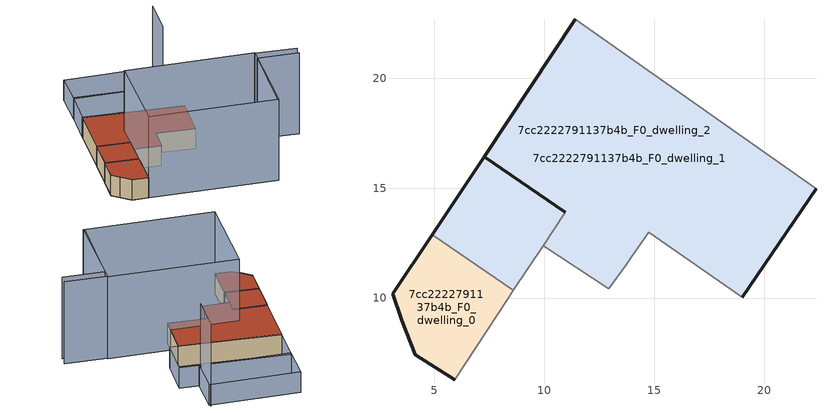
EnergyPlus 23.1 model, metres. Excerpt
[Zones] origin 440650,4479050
7cc2222791137b4b_F0_dwelling_0
 floor ground (EU_floor_Construction): 5.93,6.28 8.35,10 8.59,10.37 4.9,12.88 3.09,10.19 3.51,8.98 4.12,7.42 z0
 wall outside (EU_wall_Construction): 5.93,6.28 4.12,7.42 3.51,8.98 3.09,10.19 4.9,12.88 z0:3
 wall adiabatic (EU_wall_Construction): 8.59,10.37 8.35,10 5.93,6.28 z0:3
 wall to 7cc2222791137b4b_F0_dwelling_1 (EU_wall_Construction): 4.9,12.88 8.59,10.37 z0:3
 roof outside (EU_roof_Construction): 8.59,10.37 8.35,10 5.93,6.28 4.12,7.42 3.51,8.98 3.09,10.19 4.9,12.88 z3
7cc2222791137b4b_F0_dwelling_1
 floor ground (EU_floor_Construction): 9.94,12.38 10.96,13.9 7.26,16.42 4.9,12.89 4.9,12.88 8.59,10.37 z0; 10.96,13.9 10.96,13.91 7.26,16.42 z0; 19.01,10.03 22.36,14.97 11.4,22.69 7.26,16.43 7.26,16.42 10.96,13.91 10.96,13.9 9.94,12.38 12.94,10.42 13.72,11.52 13.96,11.87 14.75,12.99 z0
 wall outside (EU_wall_Construction): 4.9,12.88 4.9,12.89 7.26,16.42 10.96,13.91 z0:3
 wall adiabatic (EU_wall_Construction): 9.94,12.38 8.59,10.37 / 10.96,13.91 10.96,13.9 z0:3
 wall to 7cc2222791137b4b_F0_dwelling_2 (EU_wall_Construction): 10.96,13.9 9.94,12.38 z0:3
 roof outside (EU_roof_Construction): 10.96,13.91 10.96,13.9 7.26,16.42 z3; 22.36,14.97 19.01,10.03 14.75,12.99 13.96,11.87 13.72,11.52 12.94,10.42 9.94,12.38 10.96,13.9 10.96,13.91 7.26,16.42 7.26,16.43 11.4,22.69 z3; 10.96,13.9 9.94,12.38 8.59,10.37 4.9,12.88 4.9,12.89 7.26,16.42 z3
7cc2222791137b4b_F0_dwelling_2
 floor ground (EU_floor_Construction): 9.94,12.38 10.96,13.9 7.26,16.42 4.9,12.89 4.9,12.88 8.59,10.37 z0; 10.96,13.9 10.96,13.91 7.26,16.42 z0; 19.01,10.03 22.36,14.97 11.4,22.69 7.26,16.43 7.26,16.42 10.96,13.91 10.96,13.9 9.94,12.38 12.94,10.42 13.72,11.52 13.96,11.87 14.75,12.99 z0
 wall outside (EU_wall_Construction): 10.96,13.9 7.26,16.42 7.26,16.43 11.4,22.69 / 22.36,14.97 19.01,10.03 z0:3
 wall adiabatic (EU_wall_Construction): 11.4,22.69 22.36,14.97 / 19.01,10.03 14.75,12.99 13.96,11.87 13.72,11.52 12.94,10.42 9.94,12.38 z0:3
 roof outside (EU_roof_Construction): 10.96,13.91 10.96,13.9 7.26,16.42 z3; 22.36,14.97 19.01,10.03 14.75,12.99 13.96,11.87 13.72,11.52 12.94,10.42 9.94,12.38 10.96,13.9 10.96,13.91 7.26,16.42 7.26,16.43 11.4,22.69 z3; 10.96,13.9 9.94,12.38 8.59,10.37 4.9,12.88 4.9,12.89 7.26,16.42 z3
shading: 20.22,-2.96 26.13,5.88 / 26.13,5.88 30.73,2.8 / 31.42,3.81 26.78,6.93 / 23.87,20.16 26.77,24.5 / 26.87,7.01 20.36,-3.06 / 20.36,-3.06 5.92,6.27 / 5.92,6.27 12.43,16.34 / 12.43,16.34 26.87,7.01 z0:12; 11.26,22.48 14.18,26.8 / 14.18,26.8 26.22,18.66 / 26.22,18.66 23.3,14.34 / 23.3,14.34 11.26,22.48 / 16.62,30.64 26.72,24.2 / 26.72,24.2 24.11,20.1 / 24.11,20.1 14.01,26.54 / 14.01,26.54 16.62,30.64 z0:3
[Building]
EU S2 Campaign: North Axis=0; Terrain=City; Solar Distribution=FullExterior
[Site:Location]
Madrid: Latitude=40.5; Longitude=-3.5; Time Zone=1; Elevation=609
[SizingPeriod:WeatherFileDays]
AnnualSizingPeriod: Begin Month=1; Begin Day of Month=1; End Month=12; End Day of Month=31; Day of Week for Start Day=Monday; Use Weather File Daylight Saving Period=No; Use Weather File Rain and Snow Indicators=No
[MATERIAL]
EU_InternalMass_Material: Roughness=MediumRough; Thickness=0.1; Conductivity=1; Density=1800; Specific Heat=900; Thermal Absorptance=0.9; Solar Absorptance=0.7; Visible Absorptance=0.7
[MATERIAL:NOMASS] Roughness=MediumRough; Thermal Absorptance=0.9; Solar Absorptance=0.7; Visible Absorptance=0.7
Name | Thermal Resistance
EU_wall_NoMass | 0.648025
EU_roof_NoMass | 0.347327
EU_floor_NoMass | 0.599929
[CONSTRUCTION]
EU_wall_Construction: EU_wall_NoMass
EU_roof_Construction: EU_roof_NoMass
EU_floor_Construction: EU_floor_NoMass
EU_InternalMass_Construction: EU_InternalMass_Material
[ZONE] Type=1; Multiplier=1; Ceiling Height=autocalculate; Floor Area=autocalculate; Part of Total Floor Area=Yes
Name | Volume
7cc2222791137b4b_F0_dwelling_0 | 60.6259
7cc2222791137b4b_F0_dwelling_1; 7cc2222791137b4b_F0_dwelling_2 | 352.332
[INTERNALMASS] Construction=EU_InternalMass_Construction
Name | Zone or ZoneList | Surface Area
7cc2222791137b4b_F0_dwelling_0_EU_InternalMass | 7cc2222791137b4b_F0_dwelling_0 | 20.2087
7cc2222791137b4b_F0_dwelling_1_EU_InternalMass | 7cc2222791137b4b_F0_dwelling_1 | 19.0542
7cc2222791137b4b_F0_dwelling_2_EU_InternalMass | 7cc2222791137b4b_F0_dwelling_2 | 98.3901
[OTHEREQUIPMENT] Fuel Type=Electricity; Design Level Calculation Method=Watts/Area; Power per Zone Floor Area=1; Fraction Latent=0; Fraction Radiant=0; Fraction Lost=0; Carbon Dioxide Generation Rate=0; EndUse Subcategory=EU_Step8_InternalGains
Name | Zone or ZoneList or Space or SpaceList | Schedule
EU_Step8_InternalGain_7cc2222791137b4b_F0_dwelling_0_f000 | 7cc2222791137b4b_F0_dwelling_0 | EU_Step8_GainSchedule_7cc2222791137b4b_F0_dwelling_0_f000
EU_Step8_InternalGain_7cc2222791137b4b_F0_dwelling_1_f000 | 7cc2222791137b4b_F0_dwelling_1 | EU_Step8_GainSchedule_7cc2222791137b4b_F0_dwelling_1_f000
EU_Step8_InternalGain_7cc2222791137b4b_F0_dwelling_2_f000 | 7cc2222791137b4b_F0_dwelling_2 | EU_Step8_GainSchedule_7cc2222791137b4b_F0_dwelling_2_f000
[ZONEVENTILATION:DESIGNFLOWRATE] Schedule=EU_AlwaysOn; Design Flow Rate Calculation Method=AirChanges/Hour; Air Changes per Hour=0.713097; Ventilation Type=Natural; Fan Pressure Rise=0; Fan Total Efficiency=1; Constant Term Coefficient=1; Temperature Term Coefficient=0; Velocity Term Coefficient=0; Velocity Squared Term Coefficient=0; Minimum Indoor Temperature=-100; Maximum Indoor Temperature=100; Delta Temperature=-100; Minimum Outdoor Temperature=-100; Maximum Outdoor Temperature=100; Maximum Wind Speed=40
Name | Zone or ZoneList or Space or SpaceList
EU_ConstantAir_7cc2222791137b4b_F0_dwelling_0 | 7cc2222791137b4b_F0_dwelling_0
EU_ConstantAir_7cc2222791137b4b_F0_dwelling_1 | 7cc2222791137b4b_F0_dwelling_1
EU_ConstantAir_7cc2222791137b4b_F0_dwelling_2 | 7cc2222791137b4b_F0_dwelling_2
[HVACTEMPLATE:THERMOSTAT] Constant Heating Setpoint=20; Constant Cooling Setpoint=50
EU_HeatOnly_7cc2222791137b4b_F0_dwelling_0; EU_HeatOnly_7cc2222791137b4b_F0_dwelling_1; EU_HeatOnly_7cc2222791137b4b_F0_dwelling_2
[HVACTEMPLATE:ZONE:IDEALLOADSAIRSYSTEM] System Availability Schedule=EU_AlwaysOn; Maximum Heating Supply Air Temperature=50; Minimum Cooling Supply Air Temperature=13; Maximum Heating Supply Air Humidity Ratio=0.0156; Minimum Cooling Supply Air Humidity Ratio=0.0077; Heating Limit=NoLimit; Cooling Limit=NoLimit; Heating Availability Schedule=EU_AlwaysOn; Cooling Availability Schedule=EU_CoolingOff; Dehumidification Control Type=ConstantSensibleHeatRatio; Cooling Sensible Heat Ratio=0.7; Dehumidification Setpoint=60; Humidification Control Type=None; Humidification Setpoint=30; Outdoor Air Method=None; Outdoor Air Flow Rate per Person=0.00944; Outdoor Air Flow Rate per Zone Floor Area=0; Outdoor Air Flow Rate per Zone=0; Demand Controlled Ventilation Type=None; Outdoor Air Economizer Type=NoEconomizer; Heat Recovery Type=None; Sensible Heat Recovery Effectiveness=0.7; Latent Heat Recovery Effectiveness=0.65
Name | Template Thermostat
7cc2222791137b4b_F0_dwelling_0 | EU_HeatOnly_7cc2222791137b4b_F0_dwelling_0
7cc2222791137b4b_F0_dwelling_1 | EU_HeatOnly_7cc2222791137b4b_F0_dwelling_1
7cc2222791137b4b_F0_dwelling_2 | EU_HeatOnly_7cc2222791137b4b_F0_dwelling_2
[SIZING:ZONE] Zone Cooling Design Supply Air Temperature Input Method=SupplyAirTemperature; Zone Cooling Design Supply Air Temperature=13; Zone Heating Design Supply Air Temperature Input Method=SupplyAirTemperature; Zone Heating Design Supply Air Temperature=50; Zone Cooling Design Supply Air Humidity Ratio=0.008; Zone Heating Design Supply Air Humidity Ratio=0.008; Cooling Design Air Flow Method=DesignDay; Cooling Design Air Flow Rate=0; Cooling Minimum Air Flow per Zone Floor Area=0.000762; Cooling Minimum Air Flow=0; Cooling Minimum Air Flow Fraction=0.2; Heating Design Air Flow Method=DesignDay; Heating Design Air Flow Rate=0; Heating Maximum Air Flow per Zone Floor Area=0.002032; Heating Maximum Air Flow=0.141576; Heating Maximum Air Flow Fraction=0.3; Account for Dedicated Outdoor Air System=No; Dedicated Outdoor Air System Control Strategy=NeutralSupplyAir; Dedicated Outdoor Air Low Setpoint Temperature for Design=autosize; Dedicated Outdoor Air High Setpoint Temperature for Design=autosize; Zone Load Sizing Method=Sensible Load Only No Latent Load; Zone Latent Cooling Design Supply Air Humidity Ratio Input Method=HumidityRatioDifference; Zone Cooling Design Supply Air Humidity Ratio Difference=0.005; Zone Latent Heating Design Supply Air Humidity Ratio Input Method=HumidityRatioDifference; Zone Humidification Design Supply Air Humidity Ratio Difference=0.005
7cc2222791137b4b_F0_dwelling_0; 7cc2222791137b4b_F0_dwelling_1; 7cc2222791137b4b_F0_dwelling_2
[SCHEDULE:CONSTANT]
Name | Hourly Value
EU_AlwaysOn | 1
EU_CoolingOff | 0
[SCHEDULE:FILE] Column Number=1; Rows to Skip at Top=0; Number of Hours of Data=8760; Column Separator=Comma; Interpolate to Timestep=No; Minutes per Item=60; Adjust Schedule for Daylight Savings=Yes
Name | File
EU_Step8_GainSchedule_7cc2222791137b4b_F0_dwelling_0_f000 | ../../schedules/7cc2222791137b4b/7cc2222791137b4b_F0_dwelling_0_f000_gain.csv
EU_Step8_GainSchedule_7cc2222791137b4b_F0_dwelling_1_f000 | ../../schedules/7cc2222791137b4b/7cc2222791137b4b_F0_dwelling_1_f000_gain.csv
EU_Step8_GainSchedule_7cc2222791137b4b_F0_dwelling_2_f000 | ../../schedules/7cc2222791137b4b/7cc2222791137b4b_F0_dwelling_2_f000_gain.csv
